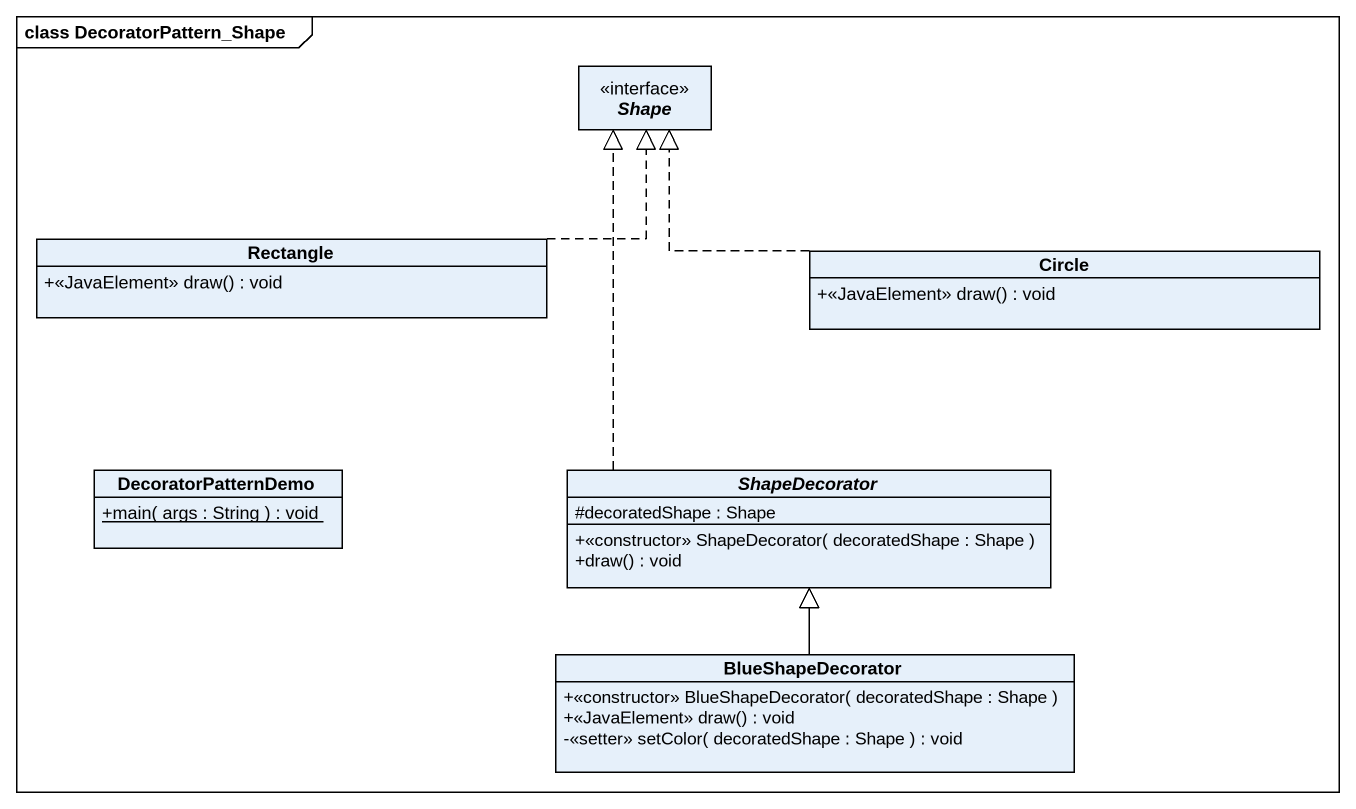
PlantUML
@startuml
mainframe class DecoratorPattern_Shape
hide circle
hide empty members
skinparam classAttributeIconSize 0
interface Shape
class "Rectangle" as Rectangle_ {
  +<<JavaElement>> draw() : void
}
class "Circle" as Circle_ {
  +<<JavaElement>> draw() : void
}
class DecoratorPatternDemo {
  {static} +main( args : String ) : void
}
abstract class ShapeDecorator {
  #decoratedShape : Shape
  +<<constructor>> ShapeDecorator( decoratedShape : Shape )
  +draw() : void
}
class BlueShapeDecorator {
  +<<constructor>> BlueShapeDecorator( decoratedShape : Shape )
  +<<JavaElement>> draw() : void
  -<<setter>> setColor( decoratedShape : Shape ) : void
}
Rectangle_ .right.|> Shape
Circle_ .left.|> Shape
ShapeDecorator .up.|> Shape
BlueShapeDecorator -up-|> ShapeDecorator
@enduml
